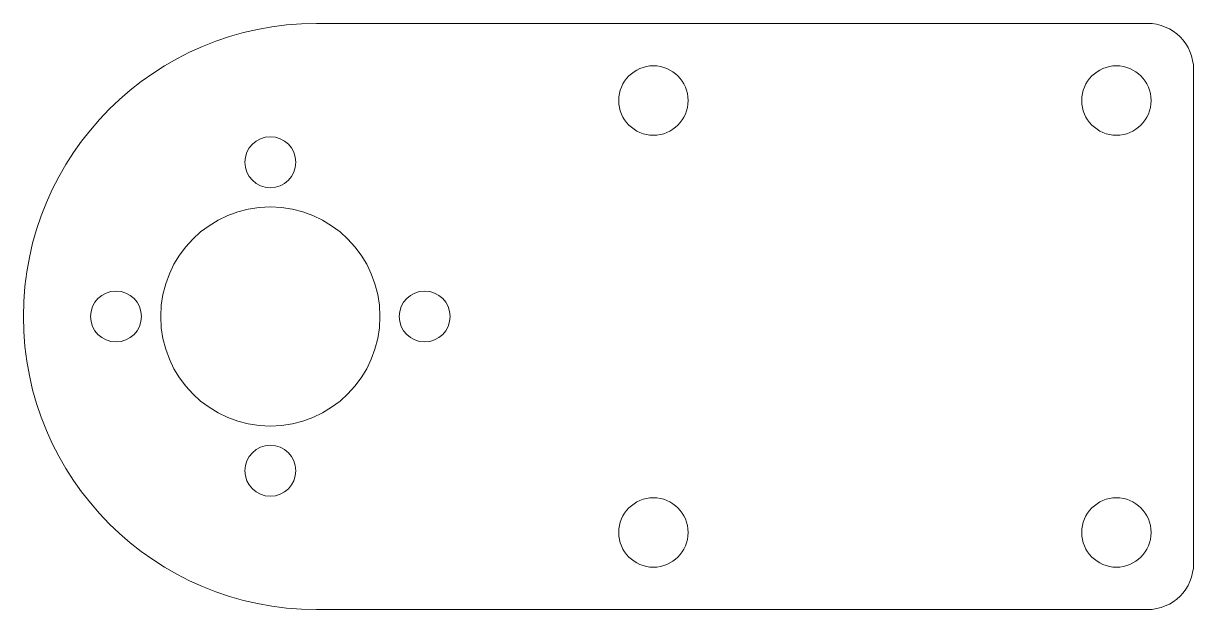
# Model space of a CAD drawing. Header units: millimetres. Extents: x -7.9 to 67.9, y 97.3 to 135.3.
import ezdxf

# ---------------------------------------------------------------- set-up
doc = ezdxf.new("R2010")
doc.units = ezdxf.units.MM

msp = doc.modelspace()

# ---------------------------------------------------------------- linework, layer by layer
at = {"color": 7, "linetype": 'Continuous', "lineweight": 15}
for p, q in [((64.879, 135.299), (11.057, 135.299)), ((67.879, 132.299), (67.879, 100.299)), ((64.879, 97.299), (11.057, 97.299))]:
    msp.add_line(p, q, dxfattribs=at)
for centre, radius in [((32.879, 130.299), 2.25), ((62.879, 130.299), 2.25), ((8.057, 126.299), 1.65), ((8.057, 116.299), 7.1), ((-1.943, 116.299), 1.65), ((18.057, 116.299), 1.65), ((8.057, 106.299), 1.65), ((32.879, 102.299), 2.25), ((62.879, 102.299), 2.25)]:
    msp.add_circle(centre, radius, dxfattribs=at)
for centre, radius, start, end in [((11.057, 116.299), 19, 90, 270), ((64.879, 132.299), 3, 0, 90), ((64.879, 100.299), 3, 270, 0)]:
    msp.add_arc(centre, radius, start, end, dxfattribs=at)

doc.saveas('drawing.dxf')
